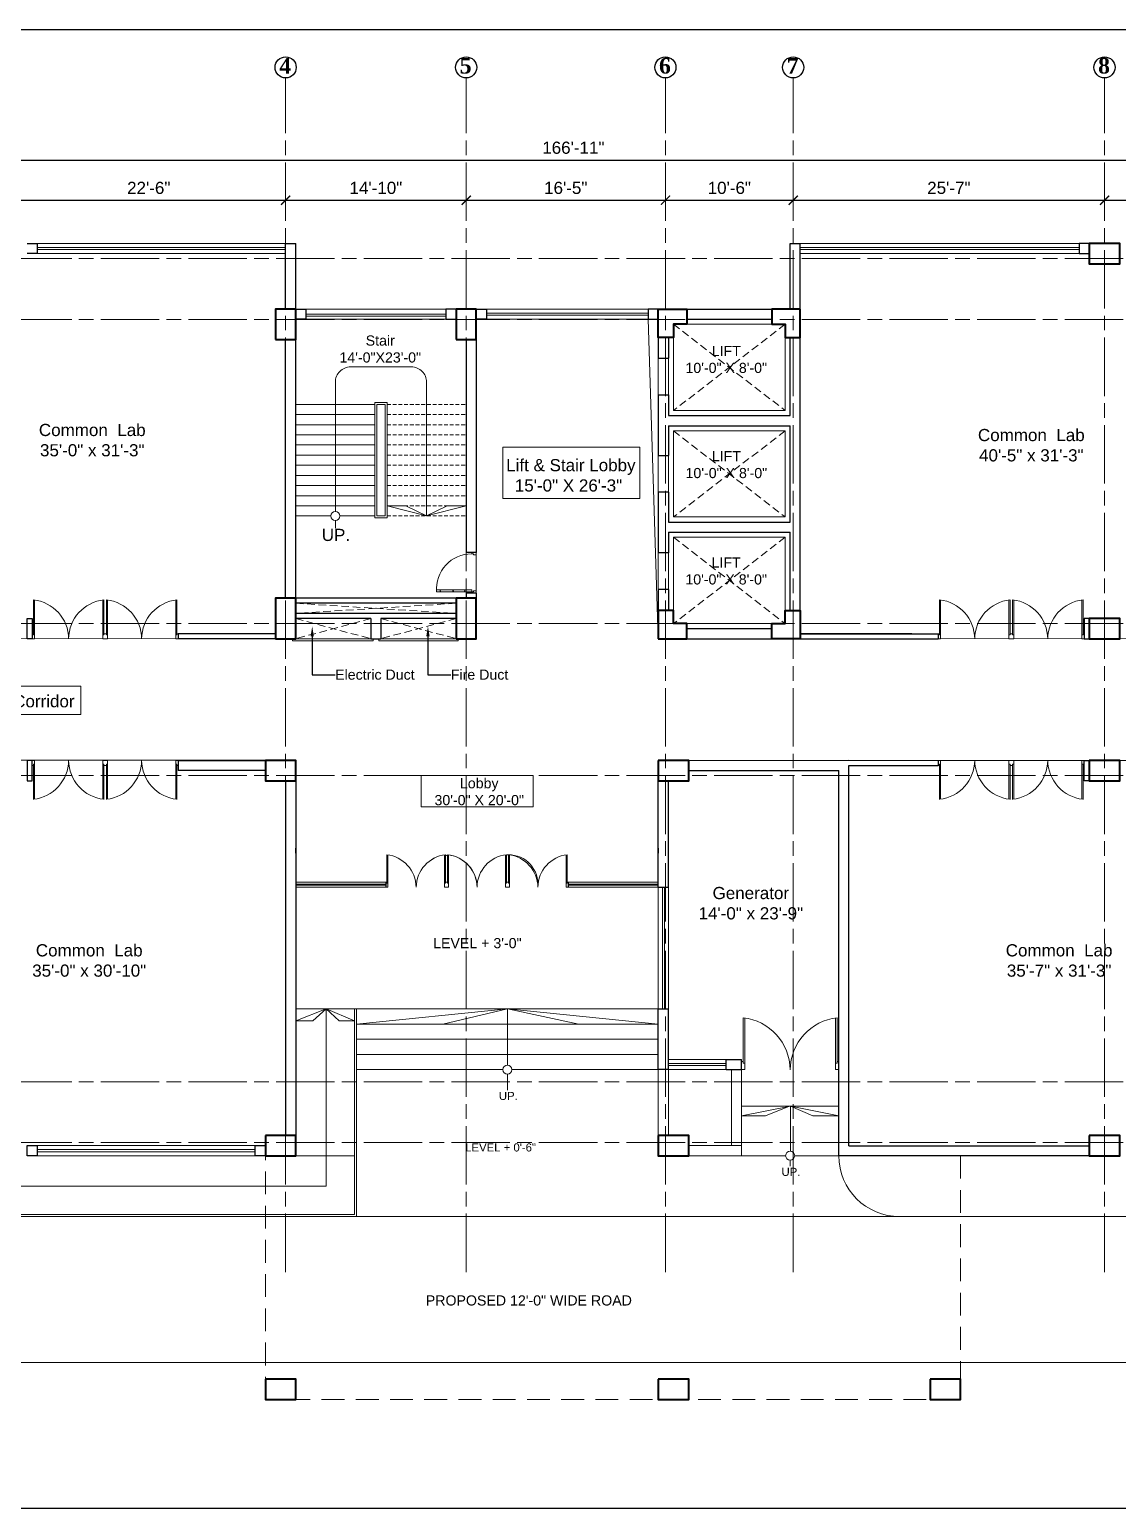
# Model space of a CAD drawing. Header units: inches. Extents: x -12 to 20935469, y -1604 to 24729220.
# Drawn here: x 20932319 to 20933392, y 24723288 to 24724746 of the extents above; entities that cross this region are included whole.
import ezdxf
from ezdxf import colors
from ezdxf.entities.mleader import LeaderData, LeaderLine
from ezdxf.math import Vec2, Vec3

# ---------------------------------------------------------------- set-up
doc = ezdxf.new("R2010")
doc.units = ezdxf.units.IN
doc.header["$LTSCALE"] = 0.03
doc.header["$MEASUREMENT"] = 0
doc.header["$PDMODE"] = 32
doc.header["$PDSIZE"] = 15
doc.linetypes.add('ACAD_ISO08W100', pattern=[36, 24, -3, 6, -3])
doc.linetypes.add('DASHED2', pattern=[0.375, 0.25, -0.125])
for name, color, linetype, lineweight in [('AV_Text', 7, 'Continuous', 9), ('column', 1, 'Continuous', 40), ('Dim Line', 252, 'Continuous', 13), ('Door', 7, 'Continuous', 18), ('Dot', 253, 'Continuous', 0), ('Gas', 21, 'Continuous', 5), ('Grid Line', 252, 'Continuous', 18), ('Hatch', 253, 'Continuous', 15), ('Main Wall', 7, 'Continuous', 30), ('RAIL', 23, 'Continuous', 13), ('STAIR', 46, 'Continuous', 15), ('WALL', 7, 'Continuous', 30), ('wind.', 150, 'Continuous', 20)]:
    doc.layers.add(name, color=color, linetype=linetype, lineweight=lineweight)
doc.layers.add('FUR', color=251, linetype='Continuous')
doc.layers.add('TEXT', color=7, linetype='Continuous')
doc.styles.add('2', font='swisscl.ttf')
doc.styles.add('RomanS', font='arial.ttf', dxfattribs={"height": 12})
doc.styles.get("Standard").update_dxf_attribs({"font": 'timesbd.ttf'})
doc.dimstyles.new('Aec_Arch_I', dxfattribs={"dimscale": 96, "dimtxt": 12, "dimasz": 0.09375, "dimexe": 0.125, "dimexo": 0.125, "dimgap": 0.0625, "dimtad": 1, "dimdec": 0, "dimzin": 3, "dimdsep": 46, "dimlunit": 4, "dimtxsty": 'RomanS', "dimblk1": 'ARCHTICK', "dimblk2": 'ARCHTICK', "dimsah": 1, "dimcen": 0.09375, "dimdle": 0.125, "dimadec": 0, "dimazin": 0, "dimtfac": 0.75, "dimtdec": 0, "dimtmove": 2, "dimatfit": 3, "dimldrblk": 'ARCHTICK', "dimfxl": 1, "dimfrac": 1, "dimtolj": 1, "dimtzin": 0, "dimarcsym": 0})

# ---------------------------------------------------------------- blocks, each defined once
blk = doc.blocks.new('A$C36295410')
at = {"layer": 'Door'}
for p, q in [((1, 4), (1, 32)), ((2, 0), (2, 31.98)), ((58, 0), (58, 31.98)), ((59, 4), (59, 32)), ((1, 5), (0, 5)), ((2, 4), (1, 4)), ((58, 4), (59, 4)), ((59, 5), (60, 5)), ((2, 0), (0, 0)), ((58, 0), (60, 0))]:
    blk.add_line(p, q, dxfattribs=at)
for centre, start, end in [((-2.53, -0.34), 0.59063, 83.77826), ((62.53, -0.34), 96.22174, 179.40937)]:
    blk.add_arc(centre, 32.53, start, end, dxfattribs=at)
blk = doc.blocks.new('Door_45')
at = {"layer": 'Door'}
for p, q in [((1.5, 5), (1.5, 44)), ((1.5, 40), (2.2, 40)), ((2.2, 40), (2.2, 39.5)), ((2.2, 39.5), (2.7, 39.5)), ((2.7, 39.5), (2.7, 40)), ((2.7, 40), (3.5, 40)), ((3.5, 44), (3.5, 5)), ((1.5, 25.8), (2.2, 25.8)), ((2.2, 25.8), (2.2, 25.3)), ((2.2, 25.3), (2.7, 25.3)), ((2.7, 25.8), (3.5, 25.8)), ((2.7, 25.3), (2.7, 25.8)), ((0, 0), (0, 5)), ((0, 5), (1.5, 5)), ((1.5, 12.6), (2.2, 12.6)), ((3.5, 5), (1.5, 5)), ((1.5, 5), (1.5, 3)), ((1.5, 3), (2.5, 3)), ((2.2, 12.6), (2.2, 13.1)), ((2.2, 13.1), (2.7, 13.1)), ((2.5, 3), (2.5, 0)), ((2.7, 13.1), (2.7, 12.6)), ((2.7, 12.6), (3.5, 12.6)), ((42.5, 3), (42.5, 0)), ((43.5, 3), (42.5, 3)), ((45, 5), (43.5, 5)), ((43.5, 5), (43.5, 3)), ((45, 0), (45, 5)), ((2.5, 0), (0, 0)), ((42.5, 0), (45, 0))]:
    blk.add_line(p, q, dxfattribs=at)
blk.add_arc((4.7, 5.3), 38.8, 359.6233, 94.6685, dxfattribs=at)
blk = doc.blocks.new('_ArchTick')
at = {"color": 0, "linetype": 'ByBlock', "lineweight": 35, "const_width": 0.15}
blk.add_lwpolyline([(-0.5, -0.5), (0.5, 0.5)], dxfattribs=at)
blk = doc.blocks.new('*D8')
at = {"layer": 'Defpoints', "color": 0, "transparency": 16777216}
for p in [(20831396.3, 24724578.2), (20831666.3, 24724578.2), (20831666.3, 24724578.2)]:
    blk.add_point(p, dxfattribs=at)
at = {"layer": 'Dim Line', "color": 0, "lineweight": -2, "transparency": 16777216}
blk.add_line((20831384.3, 24724578.2), (20831678.3, 24724578.2), dxfattribs=at)
at = {"layer": 'Dim Line', "color": 0, "lineweight": -2, "transparency": 16777216, "xscale": 9, "yscale": 9, "zscale": 9, "rotation": 180}
blk.add_blockref('_ArchTick', (20831396.3, 24724578.2), dxfattribs=at)
at = {"layer": 'Dim Line', "color": 0, "lineweight": -2, "transparency": 16777216, "xscale": 9, "yscale": 9, "zscale": 9}
blk.add_blockref('_ArchTick', (20831666.3, 24724578.2), dxfattribs=at)
at = {"layer": 'Dim Line', "color": 0, "transparency": 16777216, "insert": (20831531.3, 24724590.3), "char_height": 12, "attachment_point": 5, "style": 'RomanS'}
blk.add_mtext('\\A1;22\'-6"', dxfattribs=at)
blk = doc.blocks.new('*D9')
at = {"layer": 'Defpoints', "color": 0, "transparency": 16777216}
for p in [(20831666.3, 24724578.2), (20831844.3, 24724578.2), (20831844.3, 24724578.2)]:
    blk.add_point(p, dxfattribs=at)
at = {"layer": 'Dim Line', "color": 0, "lineweight": -2, "transparency": 16777216}
blk.add_line((20831654.3, 24724578.2), (20831856.3, 24724578.2), dxfattribs=at)
at = {"layer": 'Dim Line', "color": 0, "lineweight": -2, "transparency": 16777216, "xscale": 9, "yscale": 9, "zscale": 9, "rotation": 180}
blk.add_blockref('_ArchTick', (20831666.3, 24724578.2), dxfattribs=at)
at = {"layer": 'Dim Line', "color": 0, "lineweight": -2, "transparency": 16777216, "xscale": 9, "yscale": 9, "zscale": 9}
blk.add_blockref('_ArchTick', (20831844.3, 24724578.2), dxfattribs=at)
at = {"layer": 'Dim Line', "color": 0, "transparency": 16777216, "insert": (20831755.3, 24724590.3), "char_height": 12, "attachment_point": 5, "style": 'RomanS'}
blk.add_mtext('\\A1;14\'-10"', dxfattribs=at)
blk = doc.blocks.new('*D21')
at = {"layer": 'Defpoints', "color": 0, "transparency": 16777216}
for p in [(20831844.3, 24724578.2), (20832040.8, 24724578.2), (20832040.8, 24724578.2)]:
    blk.add_point(p, dxfattribs=at)
at = {"layer": 'Dim Line', "color": 0, "lineweight": -2, "transparency": 16777216}
for p, q in [((20831832.3, 24724578.2), (20832052.8, 24724578.2)), ((20831844.3, 24724566.2), (20831844.3, 24724566.2)), ((20832040.8, 24724566.2), (20832040.8, 24724566.2))]:
    blk.add_line(p, q, dxfattribs=at)
at = {"layer": 'Dim Line', "color": 0, "lineweight": -2, "transparency": 16777216, "xscale": 9, "yscale": 9, "zscale": 9, "rotation": 180}
blk.add_blockref('_ArchTick', (20831844.3, 24724578.2), dxfattribs=at)
at = {"layer": 'Dim Line', "color": 0, "lineweight": -2, "transparency": 16777216, "xscale": 9, "yscale": 9, "zscale": 9}
blk.add_blockref('_ArchTick', (20832040.8, 24724578.2), dxfattribs=at)
at = {"layer": 'Dim Line', "color": 0, "transparency": 16777216, "insert": (20831942.5, 24724590.3), "char_height": 12, "attachment_point": 5, "style": 'RomanS'}
blk.add_mtext('\\A1;16\'-5"', dxfattribs=at)
blk = doc.blocks.new('*D22')
at = {"layer": 'Defpoints', "color": 0, "transparency": 16777216}
for p in [(20832040.8, 24724578.2), (20832166.8, 24724578.2), (20832166.8, 24724578.2)]:
    blk.add_point(p, dxfattribs=at)
at = {"layer": 'Dim Line', "color": 0, "lineweight": -2, "transparency": 16777216}
for p, q in [((20832028.8, 24724578.2), (20832178.8, 24724578.2)), ((20832040.8, 24724566.2), (20832040.8, 24724566.2)), ((20832166.8, 24724566.2), (20832166.8, 24724566.2))]:
    blk.add_line(p, q, dxfattribs=at)
at = {"layer": 'Dim Line', "color": 0, "lineweight": -2, "transparency": 16777216, "xscale": 9, "yscale": 9, "zscale": 9, "rotation": 180}
blk.add_blockref('_ArchTick', (20832040.8, 24724578.2), dxfattribs=at)
at = {"layer": 'Dim Line', "color": 0, "lineweight": -2, "transparency": 16777216, "xscale": 9, "yscale": 9, "zscale": 9}
blk.add_blockref('_ArchTick', (20832166.8, 24724578.2), dxfattribs=at)
at = {"layer": 'Dim Line', "color": 0, "transparency": 16777216, "insert": (20832103.8, 24724590.3), "char_height": 12, "attachment_point": 5, "style": 'RomanS'}
blk.add_mtext('\\A1;10\'-6"', dxfattribs=at)
blk = doc.blocks.new('*D23')
at = {"layer": 'Defpoints', "color": 0, "transparency": 16777216}
for p in [(20832166.8, 24724578.2), (20832473.8, 24724578.2), (20832473.8, 24724578.2)]:
    blk.add_point(p, dxfattribs=at)
at = {"layer": 'Dim Line', "color": 0, "lineweight": -2, "transparency": 16777216}
for p, q in [((20832154.8, 24724578.2), (20832485.8, 24724578.2)), ((20832166.8, 24724566.2), (20832166.8, 24724566.2)), ((20832473.8, 24724566.2), (20832473.8, 24724566.2))]:
    blk.add_line(p, q, dxfattribs=at)
at = {"layer": 'Dim Line', "color": 0, "lineweight": -2, "transparency": 16777216, "xscale": 9, "yscale": 9, "zscale": 9, "rotation": 180}
blk.add_blockref('_ArchTick', (20832166.8, 24724578.2), dxfattribs=at)
at = {"layer": 'Dim Line', "color": 0, "lineweight": -2, "transparency": 16777216, "xscale": 9, "yscale": 9, "zscale": 9}
blk.add_blockref('_ArchTick', (20832473.8, 24724578.2), dxfattribs=at)
at = {"layer": 'Dim Line', "color": 0, "transparency": 16777216, "insert": (20832320.3, 24724590.3), "char_height": 12, "attachment_point": 5, "style": 'RomanS'}
blk.add_mtext('\\A1;25\'-7"', dxfattribs=at)
blk = doc.blocks.new('*D10')
at = {"layer": 'Defpoints', "color": 0, "transparency": 16777216}
for p in [(20832473.8, 24724578.2), (20832773.8, 24724578.2), (20832773.8, 24724578.2)]:
    blk.add_point(p, dxfattribs=at)
at = {"layer": 'Dim Line', "color": 0, "lineweight": -2, "transparency": 16777216}
blk.add_line((20832461.8, 24724578.2), (20832785.8, 24724578.2), dxfattribs=at)
at = {"layer": 'Dim Line', "color": 0, "lineweight": -2, "transparency": 16777216, "xscale": 9, "yscale": 9, "zscale": 9, "rotation": 180}
blk.add_blockref('_ArchTick', (20832473.8, 24724578.2), dxfattribs=at)
at = {"layer": 'Dim Line', "color": 0, "lineweight": -2, "transparency": 16777216, "xscale": 9, "yscale": 9, "zscale": 9}
blk.add_blockref('_ArchTick', (20832773.8, 24724578.2), dxfattribs=at)
at = {"layer": 'Dim Line', "color": 0, "transparency": 16777216, "insert": (20832623.8, 24724590.3), "char_height": 12, "attachment_point": 5, "style": 'RomanS'}
blk.add_mtext('\\A1;25\'-0"', dxfattribs=at)
blk = doc.blocks.new('*D13')
at = {"layer": 'Defpoints', "color": 0, "transparency": 16777216}
for p in [(20830948.3, 24724610.7), (20832951.8, 24724617.8), (20832951.8, 24724610.7)]:
    blk.add_point(p, dxfattribs=at)
at = {"layer": 'Dim Line', "color": 0, "lineweight": -2, "transparency": 16777216}
for p, q in [((20830948.3, 24724622.7), (20830948.3, 24724629.8)), ((20832951.8, 24724622.7), (20832951.8, 24724629.8)), ((20830936.3, 24724617.8), (20832963.8, 24724617.8))]:
    blk.add_line(p, q, dxfattribs=at)
at = {"layer": 'Dim Line', "color": 0, "lineweight": -2, "transparency": 16777216, "xscale": 9, "yscale": 9, "zscale": 9, "rotation": 180}
blk.add_blockref('_ArchTick', (20830948.3, 24724617.8), dxfattribs=at)
at = {"layer": 'Dim Line', "color": 0, "lineweight": -2, "transparency": 16777216, "xscale": 9, "yscale": 9, "zscale": 9}
blk.add_blockref('_ArchTick', (20832951.8, 24724617.8), dxfattribs=at)
at = {"layer": 'Dim Line', "color": 0, "transparency": 16777216, "insert": (20831950, 24724629.9), "char_height": 12, "attachment_point": 5, "style": 'RomanS'}
blk.add_mtext('\\A1;166\'-11"', dxfattribs=at)
blk = doc.blocks.new('fff')
at = {"layer": 'Grid Line', "color": 252, "linetype": 'ACAD_ISO08W100', "lineweight": 9, "ltscale": 80, "true_color": 0x939598}
for p, q in [((20831666.3, 24723521.1), (20831666.3, 24724698.8)), ((20831844.3, 24723521.1), (20831844.3, 24724698.8)), ((20832040.8, 24723521.1), (20832040.8, 24724698.8)), ((20832166.8, 24723521.1), (20832166.8, 24724698.8)), ((20832473.8, 24723521.1), (20832473.8, 24724698.8)), ((20833096.9, 24724520.6), (20830726.1, 24724520.6)), ((20833096.9, 24724460.6), (20830726.1, 24724460.6)), ((20833096.9, 24724160.7), (20830726.1, 24724160.7)), ((20833096.9, 24724010.7), (20830726.1, 24724010.7)), ((20833096.9, 24723708.7), (20830726.1, 24723708.7)), ((20833096.9, 24723648.8), (20830726.1, 24723648.8))]:
    blk.add_line(p, q, dxfattribs=at)
at = {"layer": 'Dim Line'}
for base, p1, p2, picture, middle in [((20832951.7523, 24724617.8128), (20830948.3088, 24724610.7482), (20832951.7523, 24724610.7482), '*D13', (20831950.0306, 24724629.9397)), ((20831666.3, 24724578.2), (20831396.3, 24724578.2), (20831666.3, 24724578.2), '*D8', (20831531.3, 24724590.3)), ((20831844.3, 24724578.2), (20831666.3, 24724578.2), (20831844.3, 24724578.2), '*D9', (20831755.3, 24724590.3)), ((20832040.7792, 24724578.1666), (20831844.25, 24724578.1666), (20832040.7792, 24724578.1666), '*D21', (20831942.5146, 24724590.2934)), ((20832166.8, 24724578.2), (20832040.8, 24724578.2), (20832166.8, 24724578.2), '*D22', (20832103.8, 24724590.3)), ((20832473.8, 24724578.2), (20832166.8, 24724578.2), (20832473.8, 24724578.2), '*D23', (20832320.3, 24724590.3)), ((20832773.8, 24724578.2), (20832473.8, 24724578.2), (20832773.8, 24724578.2), '*D10', (20832623.8, 24724590.3))]:
    dim = blk.add_linear_dim(base=base, p1=p1, p2=p2, dimstyle='Aec_Arch_I', dxfattribs=at)
    dim.commit()
    dim.dimension.update_dxf_attribs({"geometry": picture, "text_midpoint": middle})

msp = doc.modelspace()

# ---------------------------------------------------------------- linework, layer by layer
for p, q in [((20932581.3, 24723934.3), (20932581.3, 24723939.3)), ((20932938.8, 24723939.3), (20932938.8, 24723934.3)), ((20932670, 24723905.7), (20932670, 24723900.7)), ((20932850.1, 24723900.7), (20932850.1, 24723905.7))]:
    msp.add_line(p, q)
at = {"color": 252, "lineweight": 5}
for p, q in [((20933020.8, 24723635.8), (20932968.8, 24723635.7)), ((20933064.3, 24723635.8), (20933020.8, 24723635.8)), ((20933116.8, 24723635.8), (20933073.2, 24723635.8))]:
    msp.add_line(p, q, dxfattribs=at)
at = {"layer": 'column', "lineweight": 40, "ltscale": 20}
for points in [[(20933363.8, 24724535.6), (20933363.8, 24724515.6), (20933393.8, 24724515.6), (20933393.8, 24724535.6)], [(20932561.3, 24724440.8), (20932581.3, 24724440.8), (20932581.3, 24724470.8), (20932561.3, 24724470.8)], [(20932739.3, 24724440.8), (20932759.3, 24724440.8), (20932759.3, 24724470.8), (20932739.3, 24724470.8)], [(20932561.3, 24724145.7), (20932581.3, 24724145.7), (20932581.3, 24724185.7), (20932561.3, 24724185.7)], [(20932739.3, 24724145.7), (20932759.3, 24724145.7), (20932759.3, 24724185.7), (20932739.3, 24724185.7)], [(20933363.8, 24724165.7), (20933363.8, 24724145.7), (20933393.8, 24724145.7), (20933393.8, 24724165.7)], [(20932551.3, 24724025.7), (20932551.3, 24724005.7), (20932581.3, 24724005.7), (20932581.3, 24724025.7)], [(20932938.8, 24724025.7), (20932938.8, 24724005.7), (20932968.8, 24724005.7), (20932968.8, 24724025.7)], [(20933363.8, 24724025.7), (20933363.8, 24724005.7), (20933393.8, 24724005.7), (20933393.8, 24724025.7)], [(20932551.3, 24723655.7), (20932551.3, 24723635.7), (20932581.3, 24723635.7), (20932581.3, 24723655.7)], [(20932938.8, 24723655.7), (20932938.8, 24723635.7), (20932968.8, 24723635.7), (20932968.8, 24723655.7)], [(20933363.8, 24723655.7), (20933363.8, 24723635.7), (20933393.8, 24723635.7), (20933393.8, 24723655.7)], [(20932551.3, 24723415.3), (20932551.3, 24723395.3), (20932581.3, 24723395.3), (20932581.3, 24723415.3)], [(20932938.8, 24723415.3), (20932938.8, 24723395.3), (20932968.8, 24723395.3), (20932968.8, 24723415.3)], [(20933206.8, 24723415.3), (20933206.8, 24723395.3), (20933236.8, 24723395.3), (20933236.8, 24723415.3)]]:
    msp.add_lwpolyline(points, close=True, dxfattribs=at)
for points in [[(20932938.8, 24724470.8), (20932966.8, 24724470.8), (20932966.8, 24724455.8), (20932953.8, 24724455.8), (20932953.8, 24724442.8), (20932938.8, 24724442.8), (20932938.8, 24724470.8)], [(20933078.8, 24724470.8), (20933050.8, 24724470.8), (20933050.8, 24724455.8), (20933063.8, 24724455.8), (20933063.8, 24724442.8), (20933078.8, 24724442.8), (20933078.8, 24724470.8)], [(20932938.8, 24724145.7), (20932966.8, 24724145.7), (20932966.8, 24724160.7), (20932953.8, 24724160.7), (20932953.8, 24724173.7), (20932938.8, 24724173.7), (20932938.8, 24724145.7)], [(20933078.8, 24724145.7), (20933050.8, 24724145.7), (20933050.8, 24724160.7), (20933063.8, 24724160.7), (20933063.8, 24724173.7), (20933078.8, 24724173.7), (20933078.8, 24724145.7)]]:
    msp.add_lwpolyline(points, dxfattribs=at)
at = {"layer": 'Defpoints'}
msp.add_lwpolyline([(20931596.8, 24724746.5), (20934035.7, 24724746.5), (20934035.7, 24723288), (20931596.8, 24723288)], close=True, dxfattribs=at)
at = {"layer": 'Door'}
for p, q in [((20932322.5, 24724149.5), (20932322.5, 24724184.1)), ((20932323.7, 24724145.7), (20932323.7, 24724184.1)), ((20932390.9, 24724145.7), (20932390.9, 24724184.1)), ((20932392.1, 24724149.5), (20932392.1, 24724184.1)), ((20932394.5, 24724149.5), (20932394.5, 24724184.1)), ((20932395.7, 24724145.7), (20932395.7, 24724184.1)), ((20932462.9, 24724145.7), (20932462.9, 24724184.1)), ((20932464.1, 24724149.5), (20932464.1, 24724184.1)), ((20933216, 24724149.5), (20933216, 24724184.1)), ((20933217.2, 24724145.7), (20933217.2, 24724184.1)), ((20933284.4, 24724145.7), (20933284.4, 24724184.1)), ((20933285.6, 24724149.5), (20933285.6, 24724184.1)), ((20933288, 24724149.5), (20933288, 24724184.1)), ((20933289.2, 24724145.7), (20933289.2, 24724184.1)), ((20933356.4, 24724145.7), (20933356.4, 24724184.1)), ((20933357.6, 24724149.5), (20933357.6, 24724184.1)), ((20932322.5, 24724150.7), (20932321.3, 24724150.7)), ((20932323.7, 24724145.7), (20932321.3, 24724145.7)), ((20932323.7, 24724149.5), (20932322.5, 24724149.5)), ((20932390.9, 24724149.5), (20932392.1, 24724149.5)), ((20932390.9, 24724145.7), (20932393.3, 24724145.7)), ((20932392.1, 24724150.7), (20932393.3, 24724150.7)), ((20932394.5, 24724150.7), (20932393.3, 24724150.7)), ((20932395.7, 24724145.7), (20932393.3, 24724145.7)), ((20932395.7, 24724149.5), (20932394.5, 24724149.5)), ((20932462.9, 24724149.5), (20932464.1, 24724149.5)), ((20932462.9, 24724145.7), (20932465.3, 24724145.7)), ((20932464.1, 24724150.7), (20932465.3, 24724150.7)), ((20933216, 24724150.7), (20933214.8, 24724150.7)), ((20933217.2, 24724145.7), (20933214.8, 24724145.7)), ((20933217.2, 24724149.5), (20933216, 24724149.5)), ((20933284.4, 24724149.5), (20933285.6, 24724149.5)), ((20933284.4, 24724145.7), (20933286.8, 24724145.7)), ((20933285.6, 24724150.7), (20933286.8, 24724150.7)), ((20933288, 24724150.7), (20933286.8, 24724150.7)), ((20933289.2, 24724145.7), (20933286.8, 24724145.7)), ((20933289.2, 24724149.5), (20933288, 24724149.5)), ((20933356.4, 24724149.5), (20933357.6, 24724149.5)), ((20933356.4, 24724145.7), (20933358.8, 24724145.7)), ((20933357.6, 24724150.7), (20933358.8, 24724150.7)), ((20932323.7, 24724025.7), (20932321.3, 24724025.7)), ((20932322.5, 24724020.7), (20932321.3, 24724020.7)), ((20932322.5, 24724021.9), (20932322.5, 24723987.3)), ((20932323.7, 24724021.9), (20932322.5, 24724021.9)), ((20932323.7, 24724025.7), (20932323.7, 24723987.4)), ((20932390.9, 24724025.7), (20932390.9, 24723987.4)), ((20932390.9, 24724025.7), (20932393.3, 24724025.7)), ((20932390.9, 24724021.9), (20932392.1, 24724021.9)), ((20932392.1, 24724021.9), (20932392.1, 24723987.3)), ((20932392.1, 24724020.7), (20932393.3, 24724020.7)), ((20932395.7, 24724025.7), (20932393.3, 24724025.7)), ((20932394.5, 24724020.7), (20932393.3, 24724020.7)), ((20932394.5, 24724021.9), (20932394.5, 24723987.3)), ((20932395.7, 24724021.9), (20932394.5, 24724021.9)), ((20932395.7, 24724025.7), (20932395.7, 24723987.4)), ((20932462.9, 24724025.7), (20932462.9, 24723987.4)), ((20932462.9, 24724025.7), (20932465.3, 24724025.7)), ((20932462.9, 24724021.9), (20932464.1, 24724021.9)), ((20932464.1, 24724021.9), (20932464.1, 24723987.3)), ((20932464.1, 24724020.7), (20932465.3, 24724020.7)), ((20933217.2, 24724025.7), (20933214.8, 24724025.7)), ((20933216, 24724020.7), (20933214.8, 24724020.7)), ((20933216, 24724021.9), (20933216, 24723987.3)), ((20933217.2, 24724021.9), (20933216, 24724021.9)), ((20933217.2, 24724025.7), (20933217.2, 24723987.4)), ((20933284.4, 24724025.7), (20933284.4, 24723987.4)), ((20933289.2, 24724025.7), (20933284.4, 24724025.7)), ((20933284.4, 24724021.9), (20933285.6, 24724021.9)), ((20933285.6, 24724021.9), (20933285.6, 24723987.3)), ((20933288, 24724020.7), (20933285.6, 24724020.7)), ((20933288, 24724021.9), (20933288, 24723987.3)), ((20933289.2, 24724021.9), (20933288, 24724021.9)), ((20933289.2, 24724025.7), (20933289.2, 24723987.4)), ((20933356.4, 24724025.7), (20933356.4, 24723987.4)), ((20933356.4, 24724025.7), (20933358.8, 24724025.7)), ((20933356.4, 24724021.9), (20933357.6, 24724021.9)), ((20933357.6, 24724021.9), (20933357.6, 24723987.3)), ((20933357.6, 24724020.7), (20933358.8, 24724020.7))]:
    msp.add_line(p, q, dxfattribs=at)
for centre, start, end in [((20932318.3, 24724145.3), 0.5894, 83.777), ((20932396.3, 24724145.3), 96.2205, 179.4081), ((20932390.3, 24724145.3), 0.5894, 83.777), ((20932468.3, 24724145.3), 96.2205, 179.4081), ((20933211.8, 24724145.3), 0.5894, 83.777), ((20933289.8, 24724145.3), 96.2205, 179.4081), ((20933283.8, 24724145.3), 0.5894, 83.777), ((20933361.8, 24724145.3), 96.2205, 179.4081), ((20932318.3, 24724026.1), 276.223, 359.4106), ((20932396.3, 24724026.1), 180.5919, 263.7795), ((20932390.3, 24724026.1), 276.223, 359.4106), ((20932468.3, 24724026.1), 180.5919, 263.7795), ((20933211.8, 24724026.1), 276.223, 359.4106), ((20933289.8, 24724026.1), 180.5919, 263.7795), ((20933283.8, 24724026.1), 276.223, 359.4106), ((20933361.8, 24724026.1), 180.5919, 263.7795)]:
    msp.add_arc(centre, 39, start, end, dxfattribs=at)
at = {"layer": 'Dot', "linetype": 'DASHED2', "lineweight": 0, "ltscale": 1000}
for p, q in [((20932581.3, 24724180.7), (20932739.3, 24724170.7)), ((20932739.3, 24724180.7), (20932581.3, 24724170.7)), ((20932655.3, 24724165.7), (20932581.3, 24724145.7)), ((20932581.3, 24724165.7), (20932655.3, 24724145.7)), ((20932665.3, 24724165.7), (20932739.3, 24724145.7)), ((20932739.3, 24724165.7), (20932665.3, 24724145.7))]:
    msp.add_line(p, q, dxfattribs=at)
for points in [[(20932953.7, 24724455.8), (20933063.8, 24724370.8), (20933063.8, 24724455.8), (20932953.7, 24724370.8)], [(20932953.7, 24724350.8), (20933063.8, 24724265.8), (20933063.8, 24724350.8), (20932953.7, 24724265.8)], [(20932953.8, 24724245.8), (20933063.9, 24724160.6), (20933063.9, 24724245.8), (20932953.8, 24724160.6)]]:
    msp.add_lwpolyline(points, dxfattribs=at)
at = {"layer": 'Dot', "color": 0, "linetype": 'DASHED2', "lineweight": 20, "ltscale": 3000}
msp.add_lwpolyline([(20933236.8, 24723635.7), (20933236.8, 24723395.3), (20932551.3, 24723395.3), (20932551.3, 24723635.8)], dxfattribs=at)
at = {"layer": 'Gas', "color": 0, "lineweight": 5}
for points in [[(20932953.7, 24724370.8), (20933063.8, 24724370.8), (20933063.8, 24724455.8), (20932953.7, 24724455.8)], [(20932953.7, 24724265.8), (20933063.8, 24724265.8), (20933063.8, 24724350.8), (20932953.7, 24724350.8)]]:
    msp.add_lwpolyline(points, close=True, dxfattribs=at)
msp.add_lwpolyline([(20932953.8, 24724212.3), (20932953.8, 24724160.6), (20933063.9, 24724160.6), (20933063.9, 24724245.8), (20932953.8, 24724245.8), (20932953.8, 24724212.3)], dxfattribs=at)
at = {"layer": 'Gas', "color": 0, "lineweight": 35}
msp.add_lwpolyline([(20932938.8, 24724145.8), (20932938.8, 24724145.8)], dxfattribs=at)
at = {"layer": 'Hatch'}
for p, q in [((20932641.3, 24723780.7), (20932581.3, 24723780.7)), ((20932641.3, 24723780.7), (20932581.3, 24723780.7)), ((20932938.8, 24723655.7), (20932938.8, 24723720.7)), ((20932948.8, 24723655.7), (20932948.8, 24723720.7)), ((20933010.8, 24723720.7), (20933010.8, 24723645.8)), ((20933020.8, 24723720.7), (20933020.8, 24723635.8)), ((20933020.8, 24723684.7), (20933116.8, 24723684.7)), ((20932581.3, 24723635.7), (20932639.3, 24723635.7)), ((20933020.8, 24723645.8), (20932968.8, 24723645.8)), ((20933064.3, 24723635.8), (20932968.8, 24723635.8)), ((20933116.8, 24723635.8), (20933073.2, 24723635.8)), ((20931669.8, 24723431.8), (20933999.9, 24723431.8))]:
    msp.add_line(p, q, dxfattribs=at)
at = {"layer": 'Hatch', "lineweight": 5}
msp.add_line((20932641.3, 24723575.8), (20933176.8, 24723575.8), dxfattribs=at)
at = {"layer": 'Hatch', "lineweight": 0}
msp.add_line((20933176.8, 24723575.8), (20933999.9, 24723575.8), dxfattribs=at)
at = {"layer": 'Hatch', "lineweight": 5}
msp.add_lwpolyline([(20933688.8, 24724145.7), (20932938.8, 24724145.8), (20932928.8, 24724460.8), (20932759.3, 24724460.6), (20932759.3, 24724145.7), (20931848.3, 24724145.8), (20931848.3, 24724025.8), (20932581.3, 24724025.8), (20932581.3, 24723905.7), (20932670.5, 24723905.7), (20932671, 24723905.7), (20932671, 24723932.7, -0.379803), (20932700, 24723900.7, -0.379803), (20932729, 24723932.7, 0.786317), (20932732, 24723932.6, -0.370965), (20932760, 24723900.7, -0.379803), (20932789, 24723932.7), (20932791, 24723932.7, -0.443301), (20932820, 24723900.7, -0.379803), (20932849, 24723932.7), (20932849, 24723905.7), (20932938.8, 24723905.7), (20932938.8, 24724025.7), (20933861.8, 24724025.7)], format="xyb", dxfattribs=at)
at = {"layer": 'Hatch', "lineweight": 0}
for points in [[(20932785.5, 24724334.6), (20932920.7, 24724334.6), (20932920.7, 24724284), (20932785.5, 24724284)], [(20932224.1, 24724098.9), (20932369.2, 24724098.9), (20932369.2, 24724070.9), (20932224.1, 24724070.9)], [(20932704.9, 24724010.7), (20932815.4, 24724010.7), (20932815.4, 24723979.8), (20932704.9, 24723979.8)]]:
    msp.add_lwpolyline(points, close=True, dxfattribs=at)
msp.add_arc((20933176.8, 24723635.8), 60, 180, 270, dxfattribs=at)
at = {"layer": 'Main Wall', "lineweight": 30}
for p, q in [((20932571.3, 24724535.6), (20932581.3, 24724535.6)), ((20932571.3, 24724470.8), (20932571.3, 24724535.6)), ((20932581.3, 24724470.8), (20932581.3, 24724535.6)), ((20933068.8, 24724470.8), (20933068.8, 24724535.6)), ((20933068.8, 24724535.6), (20933078.8, 24724535.6)), ((20933078.8, 24724173.7), (20933078.8, 24724535.6)), ((20933363.8, 24724535.6), (20933353.8, 24724535.6)), ((20933353.8, 24724535.6), (20933353.8, 24724525.6)), ((20933353.8, 24724525.6), (20933363.8, 24724525.6)), ((20932966.8, 24724470.8), (20933068.8, 24724470.8)), ((20932581.3, 24724185.7), (20932581.3, 24724460.8)), ((20932966.8, 24724460.8), (20933050.8, 24724460.8)), ((20932571.3, 24724185.7), (20932571.3, 24724440.8)), ((20932749.3, 24724440.8), (20932749.3, 24724230.7)), ((20932759.3, 24724440.8), (20932759.3, 24724230.7)), ((20932938.8, 24724422.3), (20932948.8, 24724422.3)), ((20932938.8, 24724386.3), (20932948.8, 24724386.3)), ((20932948.8, 24724365.8), (20933068.8, 24724365.8)), ((20932948.8, 24724355.8), (20933068.8, 24724355.8)), ((20932938.8, 24724326.3), (20932948.8, 24724326.3)), ((20932948.8, 24724290.3), (20932938.8, 24724290.3)), ((20932948.8, 24724260.8), (20933068.8, 24724260.8)), ((20932948.8, 24724250.8), (20933068.8, 24724250.8)), ((20932759.3, 24724230.7), (20932749.3, 24724230.7)), ((20932948.8, 24724230.3), (20932938.8, 24724230.3)), ((20932749.3, 24724190.7), (20932749.3, 24724185.7)), ((20932759.3, 24724190.7), (20932749.3, 24724190.7)), ((20932759.3, 24724190.7), (20932759.3, 24724185.7)), ((20932948.8, 24724194.3), (20932938.8, 24724194.3)), ((20932739.3, 24724185.7), (20932581.3, 24724185.7)), ((20932739.3, 24724180.7), (20932581.3, 24724180.7)), ((20932739.3, 24724170.7), (20932581.3, 24724170.7)), ((20932655.3, 24724165.7), (20932581.3, 24724165.7)), ((20932655.3, 24724165.7), (20932655.3, 24724145.7)), ((20932739.3, 24724165.7), (20932665.3, 24724165.7)), ((20932665.3, 24724165.7), (20932665.3, 24724145.7)), ((20932561.3, 24724150.7), (20932465.3, 24724150.7)), ((20932465.3, 24724150.7), (20932465.3, 24724145.7)), ((20932561.3, 24724145.7), (20932465.3, 24724145.7)), ((20932655.3, 24724145.7), (20932665.3, 24724145.7)), ((20932966.8, 24724145.7), (20933050.8, 24724145.7)), ((20933188.8, 24724150.7), (20933078.8, 24724150.7)), ((20933078.8, 24724150.7), (20933214.8, 24724150.7)), ((20933078.8, 24724145.7), (20933214.8, 24724145.7)), ((20933214.8, 24724150.7), (20933214.8, 24724145.7)), ((20932465.3, 24724025.7), (20932551.3, 24724025.7)), ((20932465.3, 24724025.7), (20932465.3, 24724015.7)), ((20932551.3, 24724015.7), (20932465.3, 24724015.7)), ((20932968.8, 24724015.7), (20933116.8, 24724015.7)), ((20933116.8, 24723635.7), (20933116.8, 24724015.7)), ((20933126.8, 24723645.7), (20933126.8, 24724020.7)), ((20933126.8, 24724020.7), (20933214.8, 24724020.7)), ((20933214.8, 24724025.7), (20933214.8, 24724020.7)), ((20932571.3, 24724005.7), (20932571.3, 24723655.7)), ((20932581.3, 24724005.7), (20932581.3, 24723635.8)), ((20932938.8, 24723900.7), (20932938.8, 24724005.7)), ((20932948.8, 24723900.7), (20932948.8, 24724005.7)), ((20932938.8, 24723900.7), (20932948.8, 24723900.7)), ((20932938.8, 24723720.7), (20932938.8, 24723780.7)), ((20932938.8, 24723780.7), (20932948.8, 24723780.7)), ((20932948.8, 24723720.7), (20932948.8, 24723780.7)), ((20933005.8, 24723730.7), (20933020.8, 24723730.7)), ((20933005.8, 24723720.7), (20933005.8, 24723730.7)), ((20933020.8, 24723720.7), (20933020.8, 24723730.7)), ((20932948.8, 24723720.7), (20932938.8, 24723720.7)), ((20933005.8, 24723720.7), (20933020.8, 24723720.7)), ((20933363.8, 24723635.7), (20933116.8, 24723635.7)), ((20933126.8, 24723645.7), (20933363.8, 24723645.7))]:
    msp.add_line(p, q, dxfattribs=at)
for points in [[(20932316.3, 24724535.6), (20932326.3, 24724535.6), (20932326.3, 24724525.6), (20932316.3, 24724525.6)], [(20932581.3, 24724470.8), (20932591.3, 24724470.8), (20932591.3, 24724460.8), (20932581.3, 24724460.8)], [(20932739.3, 24724470.8), (20932729.3, 24724470.8), (20932729.3, 24724460.8), (20932739.3, 24724460.8)], [(20932759.3, 24724470.8), (20932769.3, 24724470.8), (20932769.3, 24724460.8), (20932759.3, 24724460.8)], [(20932938.8, 24724470.8), (20932928.8, 24724470.8), (20932928.8, 24724460.8), (20932938.8, 24724460.8)], [(20932938.8, 24724442.8), (20932938.8, 24724422.3)], [(20932948.8, 24724442.8), (20932948.8, 24724422.3)], [(20933068.8, 24724365.8), (20933068.8, 24724442.8)], [(20932938.8, 24724386.3), (20932938.8, 24724326.3)], [(20932948.8, 24724386.3), (20932948.8, 24724365.8)], [(20932948.8, 24724355.8), (20932948.8, 24724326.3)], [(20933068.8, 24724260.8), (20933068.8, 24724355.8)], [(20932938.8, 24724290.3), (20932938.8, 24724230.3)], [(20932948.8, 24724290.3), (20932948.8, 24724260.8)], [(20932948.8, 24724250.8), (20932948.8, 24724230.3)], [(20933068.8, 24724173.7), (20933068.8, 24724250.8)], [(20932938.8, 24724194.3), (20932938.8, 24724173.7), (20932938.8, 24724173.7)], [(20932948.8, 24724194.3), (20932948.8, 24724173.7)], [(20932966.8, 24724155.7), (20933050.8, 24724155.7)], [(20932968.8, 24724025.7), (20933126.8, 24724025.8), (20933214.8, 24724025.7)]]:
    msp.add_lwpolyline(points, dxfattribs=at)
at = {"layer": 'Main Wall', "lineweight": 13}
for points in [[(20932938.8, 24724386.3), (20932948.8, 24724386.3), (20932948.8, 24724422.3), (20932938.8, 24724422.3)], [(20932938.8, 24724290.3), (20932948.8, 24724290.3), (20932948.8, 24724326.3), (20932938.8, 24724326.3)], [(20932938.8, 24724194.3), (20932948.8, 24724194.3), (20932948.8, 24724230.3), (20932938.8, 24724230.3)]]:
    msp.add_lwpolyline(points, close=True, dxfattribs=at)
at = {"layer": 'Main Wall', "lineweight": 30}
for points in [[(20932321.3, 24724145.7), (20932316.3, 24724145.7), (20932316.3, 24724165.7), (20932321.3, 24724165.7)], [(20933358.8, 24724145.7), (20933363.8, 24724145.7), (20933363.8, 24724165.7), (20933358.8, 24724165.7)], [(20932316.3, 24724005.7), (20932321.3, 24724005.7), (20932321.3, 24724025.7), (20932316.3, 24724025.7)], [(20933363.8, 24724005.7), (20933358.8, 24724005.7), (20933358.8, 24724025.7), (20933363.8, 24724025.7)], [(20932326.3, 24723635.8), (20932316.3, 24723635.8), (20932316.3, 24723645.8), (20932326.3, 24723645.8)], [(20932541.3, 24723645.8), (20932551.3, 24723645.8), (20932551.3, 24723635.8), (20932541.3, 24723635.8)]]:
    msp.add_lwpolyline(points, close=True, dxfattribs=at)
at = {"layer": 'RAIL', "color": 6, "lineweight": 5}
for points in [[(20932671.3, 24724264.8), (20932659.3, 24724264.8), (20932659.3, 24724378.8), (20932671.3, 24724378.8)], [(20932669.3, 24724266.8), (20932661.3, 24724266.8), (20932661.3, 24724376.8), (20932669.3, 24724376.8)]]:
    msp.add_lwpolyline(points, close=True, dxfattribs=at)
at = {"layer": 'STAIR', "color": 32, "lineweight": 5}
for p, q in [((20932581.3, 24724376.8), (20932659.3, 24724376.8)), ((20932581.3, 24724366.8), (20932659.3, 24724366.8)), ((20932581.3, 24724356.8), (20932659.3, 24724356.8)), ((20932581.3, 24724346.8), (20932659.3, 24724346.8)), ((20932581.3, 24724336.8), (20932659.3, 24724336.8)), ((20932581.3, 24724326.8), (20932659.3, 24724326.8)), ((20932581.3, 24724316.8), (20932659.3, 24724316.8)), ((20932581.3, 24724306.8), (20932659.3, 24724306.8)), ((20932581.3, 24724296.8), (20932659.3, 24724296.8)), ((20932581.3, 24724286.8), (20932659.3, 24724286.8)), ((20932581.3, 24724276.8), (20932659.3, 24724276.8)), ((20932581.3, 24724266.8), (20932615.8, 24724266.8)), ((20932624.7, 24724266.8), (20932659.3, 24724266.8)), ((20932938.8, 24723780.7), (20932641.3, 24723780.7)), ((20932938.8, 24723765.7), (20932641.3, 24723765.7)), ((20932641.3, 24723765.7), (20932695.7, 24723765.7)), ((20932938.8, 24723765.7), (20932884.4, 24723765.7)), ((20932938.8, 24723750.7), (20932641.3, 24723750.7)), ((20932938.8, 24723735.7), (20932641.3, 24723735.7)), ((20932785.6, 24723720.7), (20932641.3, 24723720.7)), ((20932938.8, 24723720.7), (20932794.5, 24723720.7)), ((20933020.8, 24723675.1), (20933036.8, 24723675.1)), ((20933116.8, 24723675.1), (20933100.8, 24723675.1))]:
    msp.add_line(p, q, dxfattribs=at)
at = {"layer": 'STAIR', "color": 32, "linetype": 'DASHED2', "lineweight": 5, "ltscale": 500}
for p, q in [((20932671.3, 24724376.8), (20932749.3, 24724376.8)), ((20932671.3, 24724366.8), (20932749.3, 24724366.8)), ((20932671.3, 24724356.8), (20932749.3, 24724356.8)), ((20932671.3, 24724346.8), (20932749.3, 24724346.8)), ((20932671.3, 24724336.8), (20932749.3, 24724336.8)), ((20932671.3, 24724326.8), (20932749.3, 24724326.8)), ((20932671.3, 24724316.8), (20932749.3, 24724316.8)), ((20932671.3, 24724306.8), (20932749.3, 24724306.8)), ((20932671.3, 24724296.8), (20932749.3, 24724296.8)), ((20932671.3, 24724286.8), (20932749.3, 24724286.8)), ((20932671.3, 24724276.8), (20932749.3, 24724276.8)), ((20932671.3, 24724266.8), (20932749.3, 24724266.8))]:
    msp.add_line(p, q, dxfattribs=at)
at = {"layer": 'STAIR', "lineweight": 9}
msp.add_line((20932620.3, 24724254.7), (20932620.3, 24724262.3), dxfattribs=at)
at = {"layer": 'STAIR', "color": 253, "lineweight": 5}
for p, q in [((20932611.3, 24723605.8), (20932611.3, 24723780.7)), ((20932790, 24723700.6), (20932790, 24723716.3)), ((20933068.8, 24723631.3), (20933068.8, 24723625.4))]:
    msp.add_line(p, q, dxfattribs=at)
at = {"layer": 'STAIR', "lineweight": 9}
msp.add_lwpolyline([(20932710.3, 24724266.8), (20932749.3, 24724276.8), (20932730.6, 24724276.8), (20932710.3, 24724266.8), (20932671.3, 24724276.8), (20932689.7, 24724276.8), (20932710.3, 24724266.8), (20932710.3, 24724398.8, 0.414214), (20932695.3, 24724413.8), (20932635.3, 24724413.8, 0.414214), (20932620.3, 24724398.8), (20932620.3, 24724271.2)], format="xyb", dxfattribs=at)
at = {"layer": 'STAIR', "color": 253, "lineweight": 5}
for points in [[(20932262.2, 24723605.8), (20932611.3, 24723605.8), (20932611.3, 24723780.7), (20932581.3, 24723769), (20932598.1, 24723768.9), (20932611.3, 24723780.7), (20932639.3, 24723768.8), (20932624.1, 24723768.9), (20932611.3, 24723780.7)], [(20932790, 24723725.2), (20932790, 24723780.7), (20932641.3, 24723765.7), (20932726.2, 24723765.7), (20932790, 24723780.7), (20932938.8, 24723765.7), (20932860.3, 24723765.7), (20932790, 24723780.7)], [(20933069, 24723640.2), (20933069, 24723684.7), (20933020.8, 24723675.1), (20933044.5, 24723675.1), (20933068.2, 24723684.6), (20933069, 24723684.7), (20933116.8, 24723675.1), (20933091, 24723675.1), (20933069, 24723684.6)]]:
    msp.add_lwpolyline(points, dxfattribs=at)
at = {"layer": 'STAIR', "lineweight": 9}
msp.add_circle((20932620.3, 24724266.8), 4.45, dxfattribs=at)
at = {"layer": 'STAIR', "color": 253, "lineweight": 5}
for centre in [(20932790, 24723720.7), (20933068.8, 24723635.8)]:
    msp.add_circle(centre, 4.45, dxfattribs=at)
at = {"layer": 'TEXT'}
for centre in [(20932571.3, 24724709.2), (20932749.3, 24724709.2), (20932945.8, 24724709.2), (20933071.8, 24724709.2), (20933378.8, 24724709.2)]:
    msp.add_circle(centre, 10.4, dxfattribs=at)
at = {"layer": 'WALL', "lineweight": 9}
for p, q in [((20932639.3, 24723780.7), (20932639.3, 24723577.8)), ((20932641.3, 24723780.7), (20932641.3, 24723575.8)), ((20932257.3, 24723577.8), (20932639.3, 24723577.8)), ((20932257.3, 24723575.8), (20932641.3, 24723575.8))]:
    msp.add_line(p, q, dxfattribs=at)
for points in [[(20932578.2, 24724145.7), (20932657.5, 24724145.7), (20932657.5, 24724143.7), (20932578.2, 24724143.7)], [(20932663.3, 24724145.7), (20932741.5, 24724145.7), (20932741.5, 24724143.7), (20932663.3, 24724143.7)]]:
    msp.add_lwpolyline(points, close=True, dxfattribs=at)
at = {"layer": 'wind.', "lineweight": 5}
for p, q in [((20932326.3, 24724535.6), (20932571.3, 24724535.6)), ((20932326.3, 24724525.6), (20932571.3, 24724525.6)), ((20933353.8, 24724535.6), (20933078.8, 24724535.6)), ((20933353.8, 24724525.6), (20933078.8, 24724525.6)), ((20932591.3, 24724470.8), (20932729.3, 24724470.8)), ((20932591.3, 24724465.8), (20932729.3, 24724465.8)), ((20932769.3, 24724470.8), (20932928.8, 24724470.8)), ((20932769.3, 24724466.8), (20932928.8, 24724466.8)), ((20932769.3, 24724464.8), (20932928.8, 24724464.8)), ((20932591.3, 24724463.8), (20932729.3, 24724463.8)), ((20932591.3, 24724460.8), (20932729.3, 24724460.8)), ((20932769.3, 24724460.8), (20932938.8, 24724460.8)), ((20932581.3, 24723905.7), (20932670, 24723905.7)), ((20932581.3, 24723903.7), (20932670, 24723903.7)), ((20932670, 24723902.7), (20932581.3, 24723902.7)), ((20932670, 24723900.7), (20932581.3, 24723900.7)), ((20932850.1, 24723905.7), (20932938.8, 24723905.7)), ((20932850.1, 24723903.7), (20932938.8, 24723903.7)), ((20932938.8, 24723902.7), (20932850.1, 24723902.7)), ((20932938.8, 24723900.7), (20932850.1, 24723900.7)), ((20932938.8, 24723780.7), (20932938.8, 24723900.7)), ((20932942.8, 24723900.7), (20932942.8, 24723780.7)), ((20932944.8, 24723900.7), (20932944.8, 24723780.7)), ((20932948.8, 24723900.7), (20932948.8, 24723780.7)), ((20932948.8, 24723730.7), (20933005.8, 24723730.7)), ((20932948.8, 24723726.7), (20933005.8, 24723726.7)), ((20932948.8, 24723724.7), (20933005.8, 24723724.7)), ((20932948.8, 24723720.7), (20933005.8, 24723720.7)), ((20932541.3, 24723645.8), (20932326.3, 24723645.8)), ((20932541.3, 24723641.8), (20932326.3, 24723641.8)), ((20932541.3, 24723639.8), (20932326.3, 24723639.8)), ((20932541.3, 24723635.8), (20932326.3, 24723635.8))]:
    msp.add_line(p, q, dxfattribs=at)
at = {"layer": 'wind.'}
for p, q in [((20932326.3, 24724531.6), (20932571.3, 24724531.7)), ((20932326.3, 24724529.6), (20932571.3, 24724529.7)), ((20933078.8, 24724531.6), (20933353.8, 24724531.7)), ((20933078.8, 24724529.6), (20933353.8, 24724529.7))]:
    msp.add_line(p, q, dxfattribs=at)

# ---------------------------------------------------------------- block references
msp.add_blockref('fff', (100905, 0))
at = {"layer": 'Door', "color": 250, "ltscale": 20, "xscale": 0.8888888888759539, "yscale": 0.8888888888759539, "zscale": 0.8888888888759539, "rotation": 90.00000000000001}
msp.add_blockref('Door_45', (20932759.2, 24724190.7), dxfattribs=at)
at = {"layer": 'FUR', "lineweight": 5, "xscale": -1}
for p in [(20932730, 24723900.7), (20932790, 24723900.7), (20932850, 24723900.7)]:
    msp.add_blockref('A$C36295410', p, dxfattribs=at)
at = {"layer": 'FUR', "xscale": -1.6, "yscale": 1.6, "zscale": 1.6}
msp.add_blockref('A$C36295410', (20933116.8, 24723720.7), dxfattribs=at)

# ---------------------------------------------------------------- texts
at = {"layer": 'AV_Text', "ltscale": 20, "insert": (20932930.4, 24723498.1), "char_height": 10, "width": 238.55, "attachment_point": 3}
msp.add_mtext('\\pxqc;{\\fArial CE|b0|i0|c0|p34;PROPOSED 12\'-0" WIDE ROAD }', dxfattribs=at)
at = {"layer": 'TEXT', "char_height": 15.44, "width": 227.458, "attachment_point": 8, "rotation": 0}
for s, insert in [('\\A1;4', (20932570.8, 24724702.9)), ('\\A1;5', (20932748.8, 24724702.9)), ('\\A1;6', (20932945.3, 24724702.9)), ('\\A1;7', (20933071.3, 24724702.9)), ('\\A1;8', (20933378.3, 24724702.9))]:
    msp.add_mtext(s, dxfattribs=dict(at, insert=insert))
at = {"layer": 'TEXT', "color": 30, "lineweight": 5, "ltscale": 20, "style": '2'}
for s, width, gutter_width, insert, char_height, attachment_point in [('{\\fArial|b0|i0|c0|p34;\\C0;Stair\\P14\'-0"X23\'-0"}', 104.76, 0.5, (20932664.6, 24724444.8), 10, 2), ('\\pxsm1;{\\fArial|b0|i0|c0|p34;\\C0;LIFT\\P10\'-0" X 8\'-0" }', 235.592, 0.75, (20933005.8, 24724434.5), 10, 2), ('\\pxsm1;{\\fArial|b0|i0|c0|p34;\\C0;Common  Lab\\P35\'-0" x 31\'-3" }', 235.592, 0.75, (20932380.6, 24724357.6), 12, 2), ('\\pxsm1;{\\fArial|b0|i0|c0|p34;\\C0;Common  Lab\\P40\'-5" x 31\'-3" }', 235.592, 0.75, (20933306.6, 24724352.6), 12, 2), ('\\pxsm1,qc;{\\fArial|b0|i0|c0|p34;\\C0; Lift & Stair Lobby\\P15\'-0" X 26\'-3" }', 146.388, 0.75, (20932850.2, 24724322.9), 12, 2), ('\\pxsm1;{\\fArial|b0|i0|c0|p34;\\C0;LIFT\\P10\'-0" X 8\'-0" }', 235.592, 0.75, (20933005.9, 24724330.8), 10, 2), ('{\\fArial|b0|i0|c0|p34;\\C0;UP.}', 104.76, 0.5, (20932620.9, 24724254.1), 12, 2), ('\\pxsm1;{\\fArial|b0|i0|c0|p34;\\C0;LIFT\\P10\'-0" X 8\'-0" }', 235.592, 0.75, (20933005.7, 24724225.9), 10, 2), ("\\pxsm1,qc;{\\fArial|b0|i0|c0|p34;\\C0;10' Wide Corridor}", 227.89, 0.75, (20932298.2, 24724090.1), 12, 2), ('\\pxsm1,qc;{\\fArial|b0|i0|c0|p34;\\C0;Lobby\\P30\'-0" X 20\'-0" }', 146.388, 0.75, (20932762.2, 24724008.2), 10, 2), ('\\pxsm1;{\\fArial|b0|i0|c0|p34;\\C0;Generator \\P14\'-0" x 23\'-9" }', 137.677, 0.75, (20933030, 24723900.9), 12, 2), ('\\pxsm1;{\\fArial|b0|i0|c0|p34;\\C0;Common  Lab\\P35\'-0" x 30\'-10" }', 235.592, 0.75, (20932377.6, 24723844.4), 12, 2), ('\\pxsm1;{\\fArial|b0|i0|c0|p34;\\C0;Common  Lab\\P\\pqc;35\'-7" x 31\'-3" }', 235.592, 0.75, (20933334, 24723844.4), 12, 2), ('{\\fArial|b0|i0|c0|p34;\\C0;UP.}', 104.76, 0.5, (20932790.9, 24723698.8), 8, 2), ('{\\fArial|b0|i0|c0|p34;\\C0;UP.}', 104.76, 0.5, (20933069.6, 24723615.8), 8, 8)]:
    msp.add_mtext_dynamic_manual_height_columns(s, width=width, gutter_width=gutter_width, heights=[0], dxfattribs=dict(at, insert=insert, char_height=char_height, attachment_point=attachment_point))
at = {"layer": 'TEXT', "color": 30, "lineweight": 5, "ltscale": 20, "attachment_point": 2, "style": '2'}
for s, insert, char_height, width in [('{\\fArial|b0|i0|c0|p34;\\C256; LEVEL + 3\'-0"}', (20932758.4, 24723850.5), 10, 235.592), ('{\\fArial|b0|i0|c0|p34;\\C256; LEVEL + 0\'-6"}', (20932781.7, 24723648), 8, 104.76)]:
    msp.add_mtext(s, dxfattribs=dict(at, insert=insert, char_height=char_height, width=width))

# ---------------------------------------------------------------- leaders
at = {"layer": 'TEXT', "color": 30, "lineweight": 5, "ltscale": 20}
ml = msp.add_multileader_mtext('Standard', dxfattribs=at)
ml.set_content('{\\fArial|b0|i0|c0|p34;Electric Duct}', color=30)
ml.set_leader_properties()
ml.build(insert=Vec2(0, 0))
ml.multileader.update_dxf_attribs({"text_right_attachment_type": 6, "dogleg_length": 0.36, "arrow_head_size": 10})
ctx = ml.context
ctx.base_point, ctx.char_height, ctx.arrow_head_size, ctx.landing_gap_size, ctx.plane_origin = Vec3(20932620, 24724110.2), 10, 10, 0.09, Vec3(20932597.5, 24724158)
ctx.right_attachment = 6
notes = []
notes.append((ctx, [(0, (1, 1, 0), (20932597.5, 24724110.2), (1, 0), 22.5, [(0, [(20932597.5, 24724158)], 0, [])])]))
ctx.mtext.insert, ctx.mtext.width, ctx.mtext.defined_height, ctx.mtext.flow_direction = Vec3(20932620.1, 24724115.3), 232.704, 29.8, 5
ml = msp.add_multileader_mtext('Standard', dxfattribs=at)
ml.set_content('{\\fArial|b0|i0|c0|p34;\\C256;Fire Duct}', color=30)
ml.set_leader_properties()
ml.build(insert=Vec2(0, 0))
ml.multileader.update_dxf_attribs({"text_right_attachment_type": 6, "dogleg_length": 0.36, "arrow_head_size": 10})
ctx = ml.context
ctx.base_point, ctx.char_height, ctx.arrow_head_size, ctx.landing_gap_size, ctx.plane_origin = Vec3(20932734.1, 24724110.2), 10, 10, 0.09, Vec3(20932711.6, 24724158)
ctx.right_attachment = 6
notes.append((ctx, [(0, (1, 1, 0), (20932711.6, 24724110.2), (1, 0), 22.5, [(0, [(20932711.6, 24724158)], 0, [])])]))
ctx.mtext.insert, ctx.mtext.width, ctx.mtext.defined_height, ctx.mtext.flow_direction = Vec3(20932734.2, 24724115.3), 232.704, 29.8, 5
for ctx, leaders in notes:
    for number, flags, end, landing, length, lines in leaders:
        leader = LeaderData()
        leader.index, (leader.has_last_leader_line, leader.has_dogleg_vector, leader.attachment_direction) = number, flags
        leader.last_leader_point, leader.dogleg_vector, leader.dogleg_length = Vec3(end), Vec3(landing), length
        for number, points, colour, breaks in lines:
            line = LeaderLine()
            line.index, line.vertices, line.color, line.breaks = number, Vec3.list(points), colors.encode_raw_color(colour), breaks
            leader.lines.append(line)
        ctx.leaders.append(leader)

doc.saveas('drawing.dxf')
